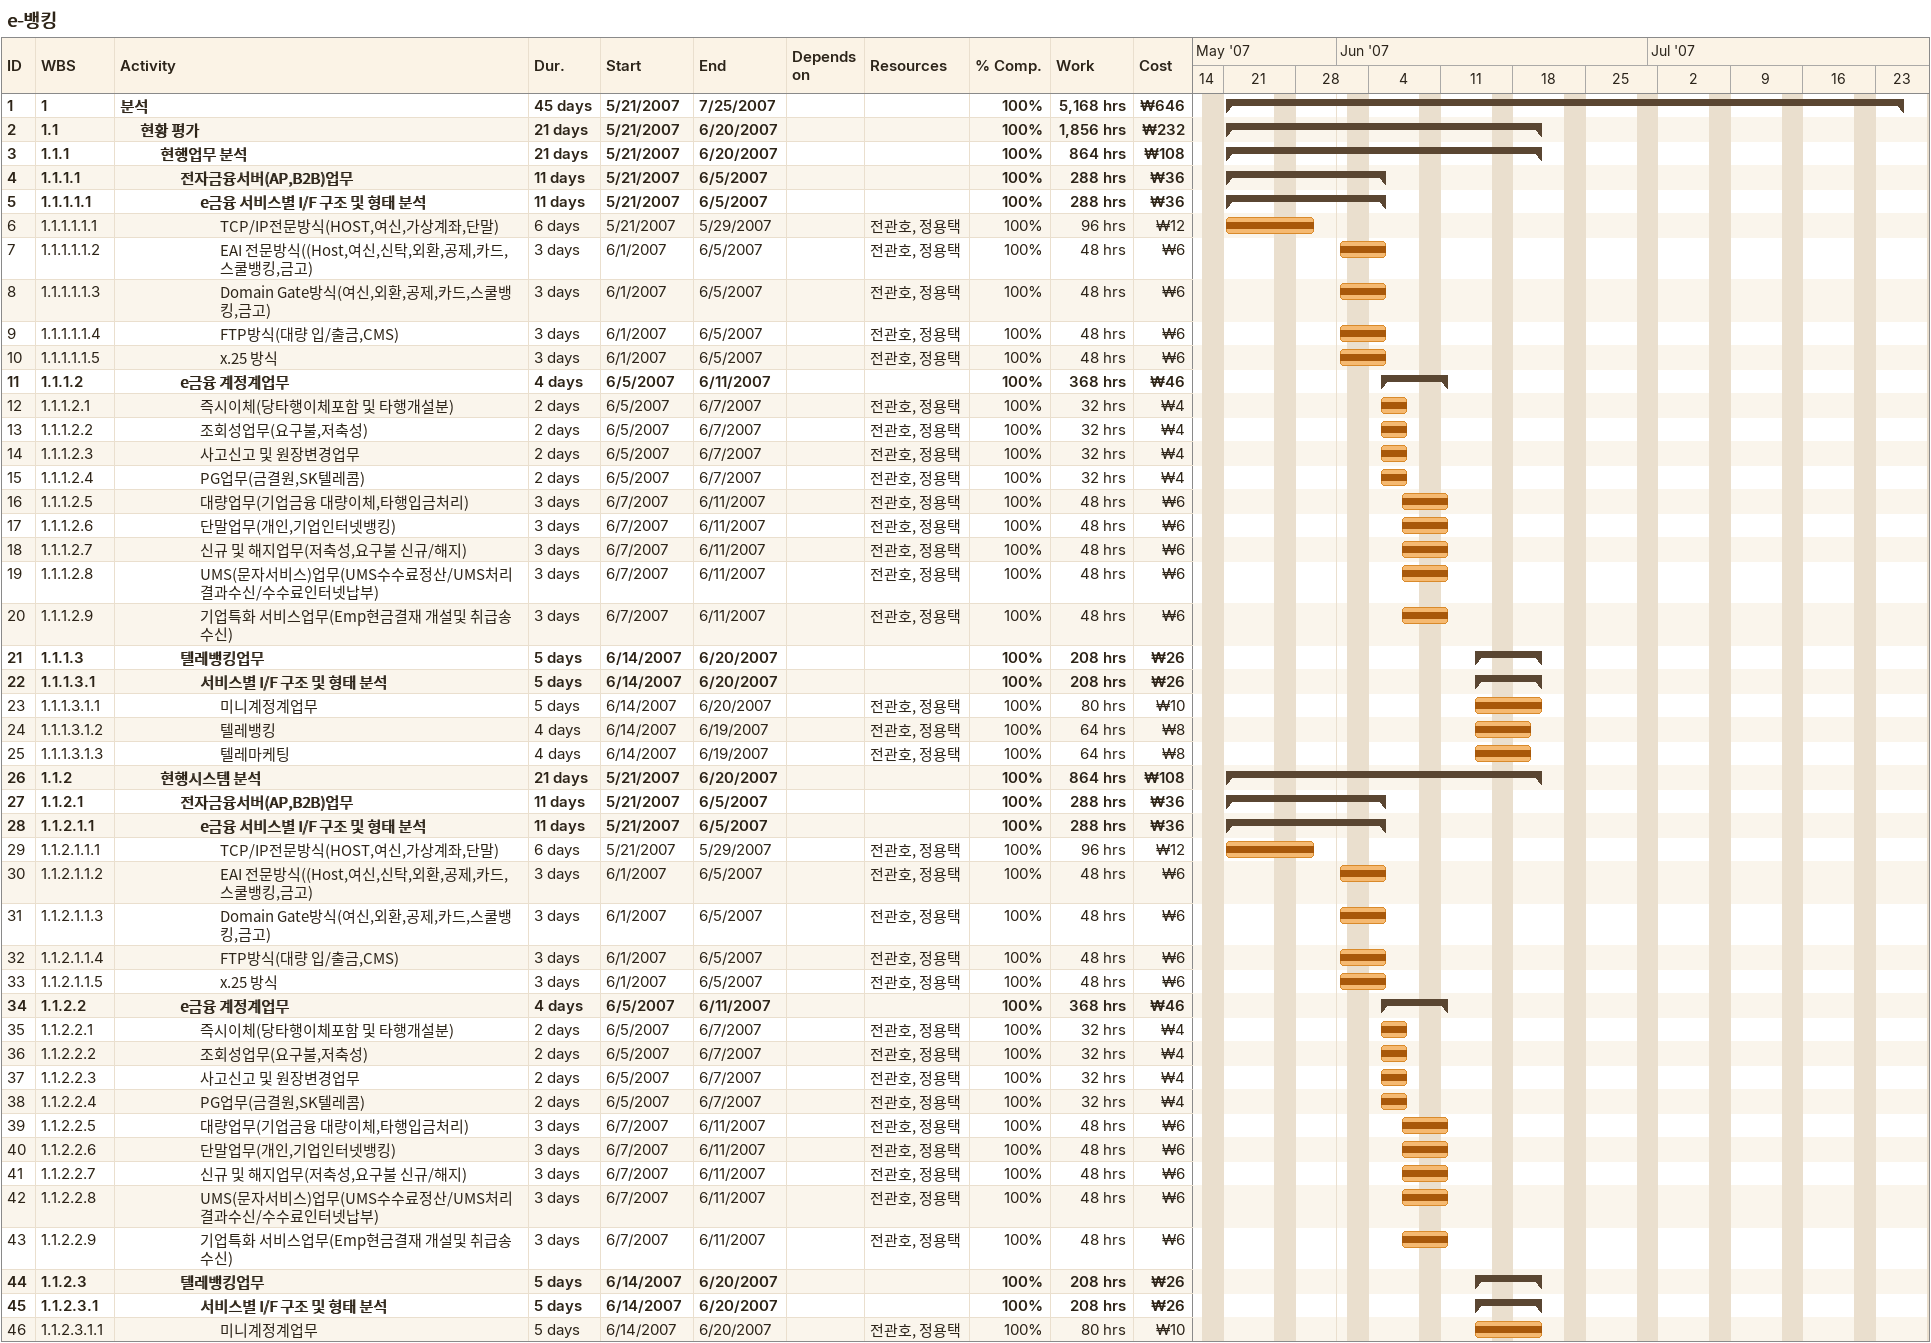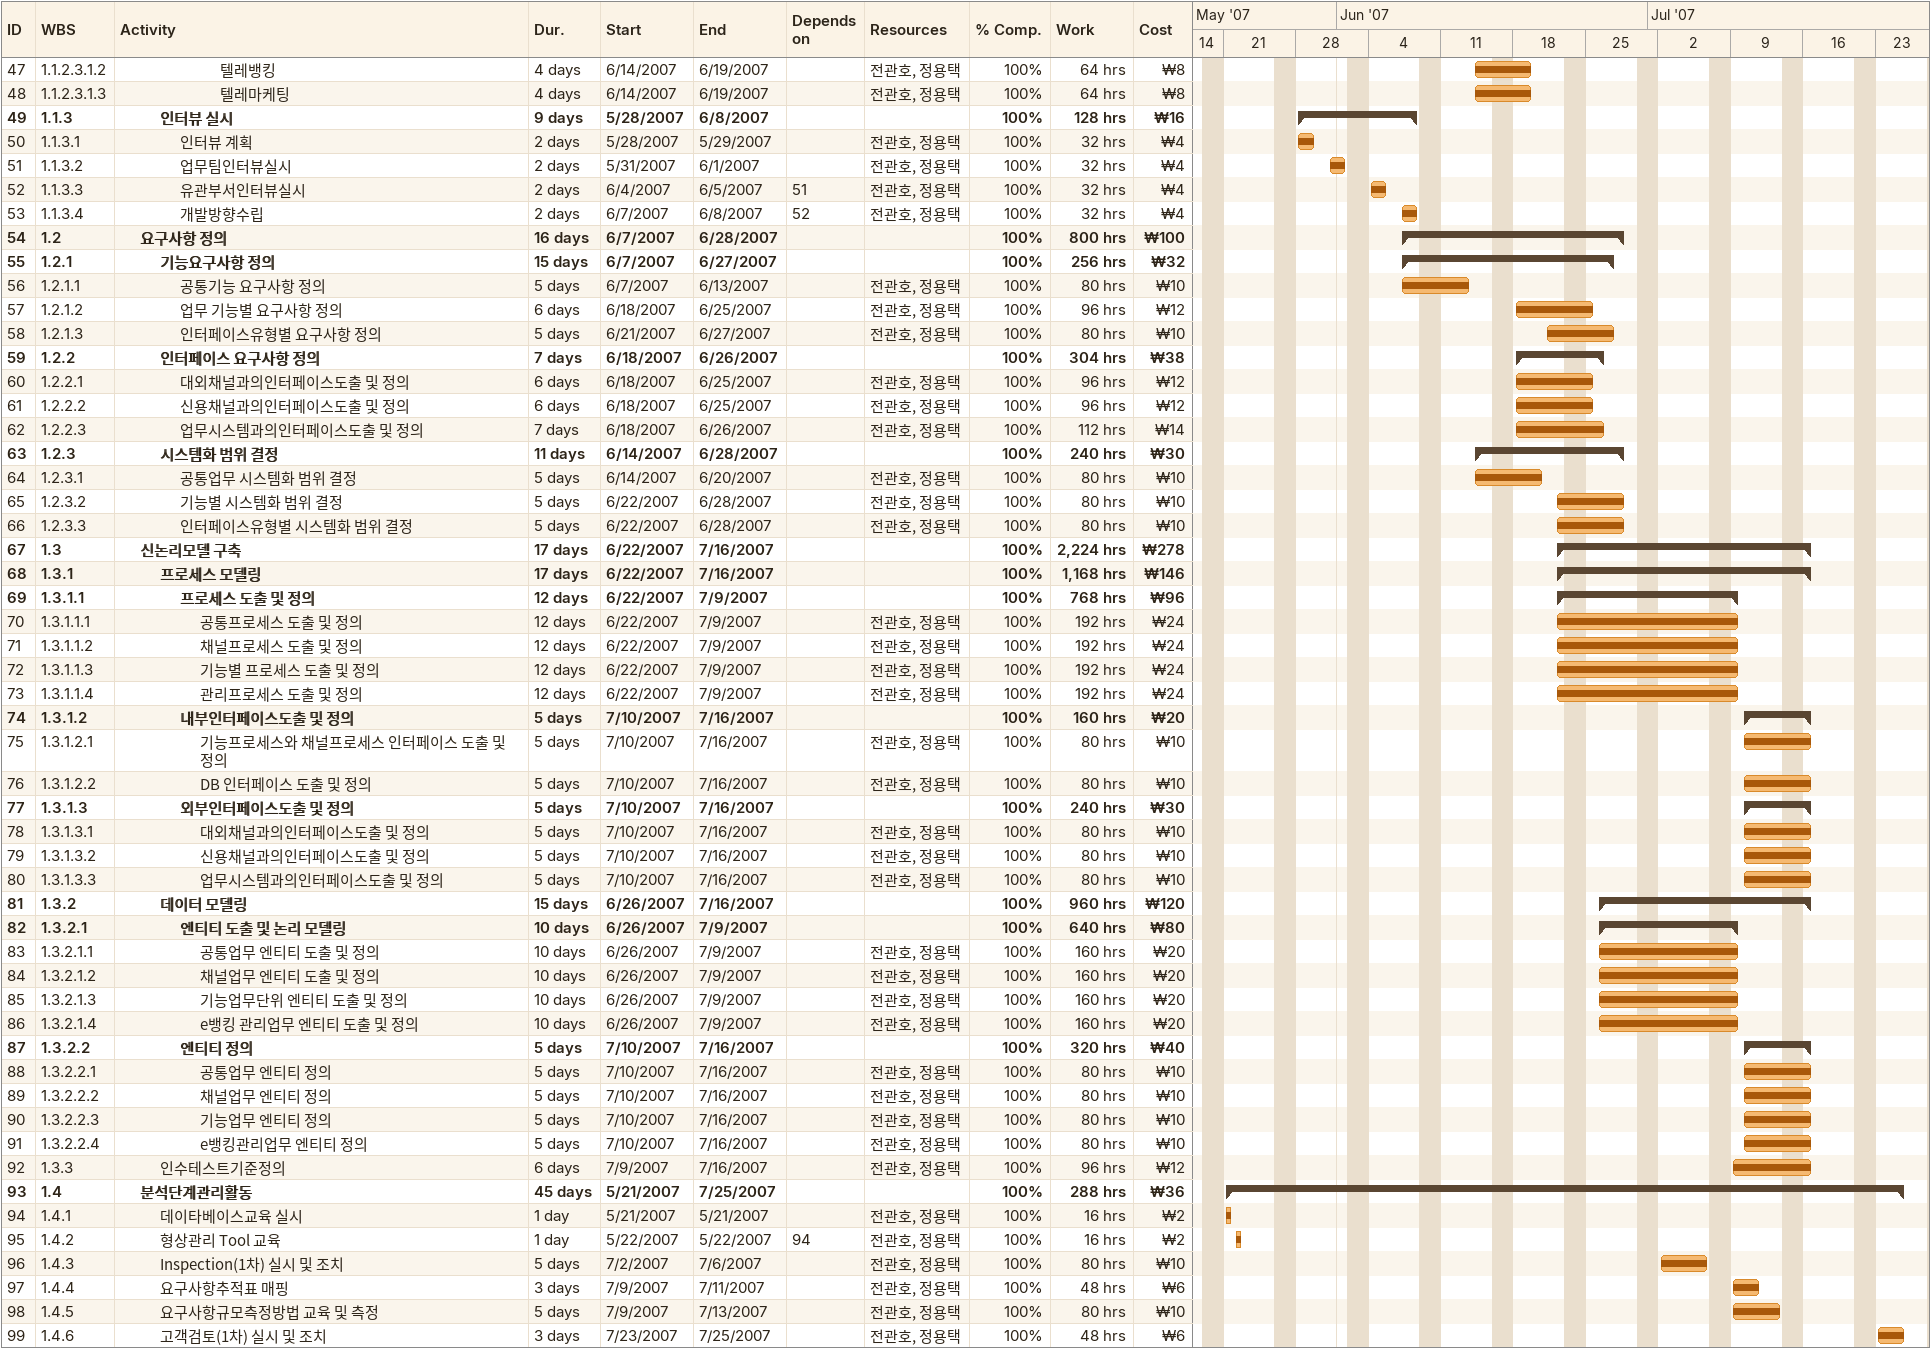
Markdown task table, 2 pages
e-뱅킹

| ID | WBS | Task | Duration | Start | Finish | Predecessors | Resources | % complete | Work (h) | Cost (₩) |
|---|---|---|---|---|---|---|---|---|---|---|
| 1 | 1 | **분석** | 45d | 2007-05-21 | 2007-07-25 |  |  | 100 | 5168 | 646 |
| 2 | 1.1 | **현황 평가** | 21d | 2007-05-21 | 2007-06-20 |  |  | 100 | 1856 | 232 |
| 3 | 1.1.1 | **현행업무 분석** | 21d | 2007-05-21 | 2007-06-20 |  |  | 100 | 864 | 108 |
| 4 | 1.1.1.1 | **전자금융서버(AP,B2B)업무** | 11d | 2007-05-21 | 2007-06-05 |  |  | 100 | 288 | 36 |
| 5 | 1.1.1.1.1 | **e금융 서비스별 I/F 구조 및 형태 분석** | 11d | 2007-05-21 | 2007-06-05 |  |  | 100 | 288 | 36 |
| 6 | 1.1.1.1.1.1 | TCP/IP전문방식(HOST,여신,가상계좌,단말) | 6d | 2007-05-21 | 2007-05-29 |  | 전관호, 정용택 | 100 | 96 | 12 |
| 7 | 1.1.1.1.1.2 | EAI 전문방식((Host,여신,신탁,외환,공제,카드,스쿨뱅킹,금고) | 3d | 2007-06-01 | 2007-06-05 |  | 전관호, 정용택 | 100 | 48 | 6 |
| 8 | 1.1.1.1.1.3 | Domain Gate방식(여신,외환,공제,카드,스쿨뱅킹,금고) | 3d | 2007-06-01 | 2007-06-05 |  | 전관호, 정용택 | 100 | 48 | 6 |
| 9 | 1.1.1.1.1.4 | FTP방식(대량 입/출금,CMS) | 3d | 2007-06-01 | 2007-06-05 |  | 전관호, 정용택 | 100 | 48 | 6 |
| 10 | 1.1.1.1.1.5 | x.25 방식 | 3d | 2007-06-01 | 2007-06-05 |  | 전관호, 정용택 | 100 | 48 | 6 |
| 11 | 1.1.1.2 | **e금융 계정계업무** | 4d | 2007-06-05 | 2007-06-11 |  |  | 100 | 368 | 46 |
| 12 | 1.1.1.2.1 | 즉시이체(당타행이체포함 및 타행개설분) | 2d | 2007-06-05 | 2007-06-07 |  | 전관호, 정용택 | 100 | 32 | 4 |
| 13 | 1.1.1.2.2 | 조회성업무(요구불,저축성) | 2d | 2007-06-05 | 2007-06-07 |  | 전관호, 정용택 | 100 | 32 | 4 |
| 14 | 1.1.1.2.3 | 사고신고 및 원장변경업무 | 2d | 2007-06-05 | 2007-06-07 |  | 전관호, 정용택 | 100 | 32 | 4 |
| 15 | 1.1.1.2.4 | PG업무(금결원,SK텔레콤) | 2d | 2007-06-05 | 2007-06-07 |  | 전관호, 정용택 | 100 | 32 | 4 |
| 16 | 1.1.1.2.5 | 대량업무(기업금융 대량이체,타행입금처리) | 3d | 2007-06-07 | 2007-06-11 |  | 전관호, 정용택 | 100 | 48 | 6 |
| 17 | 1.1.1.2.6 | 단말업무(개인,기업인터넷뱅킹) | 3d | 2007-06-07 | 2007-06-11 |  | 전관호, 정용택 | 100 | 48 | 6 |
| 18 | 1.1.1.2.7 | 신규 및 해지업무(저축성,요구불 신규/해지) | 3d | 2007-06-07 | 2007-06-11 |  | 전관호, 정용택 | 100 | 48 | 6 |
| 19 | 1.1.1.2.8 | UMS(문자서비스)업무(UMS수수료정산/UMS처리결과수신/수수료인터넷납부) | 3d | 2007-06-07 | 2007-06-11 |  | 전관호, 정용택 | 100 | 48 | 6 |
| 20 | 1.1.1.2.9 | 기업특화 서비스업무(Emp현금결재 개설및 취급송수신) | 3d | 2007-06-07 | 2007-06-11 |  | 전관호, 정용택 | 100 | 48 | 6 |
| 21 | 1.1.1.3 | **텔레뱅킹업무** | 5d | 2007-06-14 | 2007-06-20 |  |  | 100 | 208 | 26 |
| 22 | 1.1.1.3.1 | **서비스별 I/F 구조 및 형태 분석** | 5d | 2007-06-14 | 2007-06-20 |  |  | 100 | 208 | 26 |
| 23 | 1.1.1.3.1.1 | 미니계정계업무 | 5d | 2007-06-14 | 2007-06-20 |  | 전관호, 정용택 | 100 | 80 | 10 |
| 24 | 1.1.1.3.1.2 | 텔레뱅킹 | 4d | 2007-06-14 | 2007-06-19 |  | 전관호, 정용택 | 100 | 64 | 8 |
| 25 | 1.1.1.3.1.3 | 텔레마케팅 | 4d | 2007-06-14 | 2007-06-19 |  | 전관호, 정용택 | 100 | 64 | 8 |
| 26 | 1.1.2 | **현행시스템 분석** | 21d | 2007-05-21 | 2007-06-20 |  |  | 100 | 864 | 108 |
| 27 | 1.1.2.1 | **전자금융서버(AP,B2B)업무** | 11d | 2007-05-21 | 2007-06-05 |  |  | 100 | 288 | 36 |
| 28 | 1.1.2.1.1 | **e금융 서비스별 I/F 구조 및 형태 분석** | 11d | 2007-05-21 | 2007-06-05 |  |  | 100 | 288 | 36 |
| 29 | 1.1.2.1.1.1 | TCP/IP전문방식(HOST,여신,가상계좌,단말) | 6d | 2007-05-21 | 2007-05-29 |  | 전관호, 정용택 | 100 | 96 | 12 |
| 30 | 1.1.2.1.1.2 | EAI 전문방식((Host,여신,신탁,외환,공제,카드,스쿨뱅킹,금고) | 3d | 2007-06-01 | 2007-06-05 |  | 전관호, 정용택 | 100 | 48 | 6 |
| 31 | 1.1.2.1.1.3 | Domain Gate방식(여신,외환,공제,카드,스쿨뱅킹,금고) | 3d | 2007-06-01 | 2007-06-05 |  | 전관호, 정용택 | 100 | 48 | 6 |
| 32 | 1.1.2.1.1.4 | FTP방식(대량 입/출금,CMS) | 3d | 2007-06-01 | 2007-06-05 |  | 전관호, 정용택 | 100 | 48 | 6 |
| 33 | 1.1.2.1.1.5 | x.25 방식 | 3d | 2007-06-01 | 2007-06-05 |  | 전관호, 정용택 | 100 | 48 | 6 |
| 34 | 1.1.2.2 | **e금융 계정계업무** | 4d | 2007-06-05 | 2007-06-11 |  |  | 100 | 368 | 46 |
| 35 | 1.1.2.2.1 | 즉시이체(당타행이체포함 및 타행개설분) | 2d | 2007-06-05 | 2007-06-07 |  | 전관호, 정용택 | 100 | 32 | 4 |
| 36 | 1.1.2.2.2 | 조회성업무(요구불,저축성) | 2d | 2007-06-05 | 2007-06-07 |  | 전관호, 정용택 | 100 | 32 | 4 |
| 37 | 1.1.2.2.3 | 사고신고 및 원장변경업무 | 2d | 2007-06-05 | 2007-06-07 |  | 전관호, 정용택 | 100 | 32 | 4 |
| 38 | 1.1.2.2.4 | PG업무(금결원,SK텔레콤) | 2d | 2007-06-05 | 2007-06-07 |  | 전관호, 정용택 | 100 | 32 | 4 |
| 39 | 1.1.2.2.5 | 대량업무(기업금융 대량이체,타행입금처리) | 3d | 2007-06-07 | 2007-06-11 |  | 전관호, 정용택 | 100 | 48 | 6 |
| 40 | 1.1.2.2.6 | 단말업무(개인,기업인터넷뱅킹) | 3d | 2007-06-07 | 2007-06-11 |  | 전관호, 정용택 | 100 | 48 | 6 |
| 41 | 1.1.2.2.7 | 신규 및 해지업무(저축성,요구불 신규/해지) | 3d | 2007-06-07 | 2007-06-11 |  | 전관호, 정용택 | 100 | 48 | 6 |
| 42 | 1.1.2.2.8 | UMS(문자서비스)업무(UMS수수료정산/UMS처리결과수신/수수료인터넷납부) | 3d | 2007-06-07 | 2007-06-11 |  | 전관호, 정용택 | 100 | 48 | 6 |
| 43 | 1.1.2.2.9 | 기업특화 서비스업무(Emp현금결재 개설및 취급송수신) | 3d | 2007-06-07 | 2007-06-11 |  | 전관호, 정용택 | 100 | 48 | 6 |
| 44 | 1.1.2.3 | **텔레뱅킹업무** | 5d | 2007-06-14 | 2007-06-20 |  |  | 100 | 208 | 26 |
| 45 | 1.1.2.3.1 | **서비스별 I/F 구조 및 형태 분석** | 5d | 2007-06-14 | 2007-06-20 |  |  | 100 | 208 | 26 |
| 46 | 1.1.2.3.1.1 | 미니계정계업무 | 5d | 2007-06-14 | 2007-06-20 |  | 전관호, 정용택 | 100 | 80 | 10 |
| 47 | 1.1.2.3.1.2 | 텔레뱅킹 | 4d | 2007-06-14 | 2007-06-19 |  | 전관호, 정용택 | 100 | 64 | 8 |
| 48 | 1.1.2.3.1.3 | 텔레마케팅 | 4d | 2007-06-14 | 2007-06-19 |  | 전관호, 정용택 | 100 | 64 | 8 |
| 49 | 1.1.3 | **인터뷰 실시** | 9d | 2007-05-28 | 2007-06-08 |  |  | 100 | 128 | 16 |
| 50 | 1.1.3.1 | 인터뷰 계획 | 2d | 2007-05-28 | 2007-05-29 |  | 전관호, 정용택 | 100 | 32 | 4 |
| 51 | 1.1.3.2 | 업무팀인터뷰실시 | 2d | 2007-05-31 | 2007-06-01 |  | 전관호, 정용택 | 100 | 32 | 4 |
| 52 | 1.1.3.3 | 유관부서인터뷰실시 | 2d | 2007-06-04 | 2007-06-05 | 51 | 전관호, 정용택 | 100 | 32 | 4 |
| 53 | 1.1.3.4 | 개발방향수립 | 2d | 2007-06-07 | 2007-06-08 | 52 | 전관호, 정용택 | 100 | 32 | 4 |
| 54 | 1.2 | **요구사항 정의** | 16d | 2007-06-07 | 2007-06-28 |  |  | 100 | 800 | 100 |
| 55 | 1.2.1 | **기능요구사항 정의** | 15d | 2007-06-07 | 2007-06-27 |  |  | 100 | 256 | 32 |
| 56 | 1.2.1.1 | 공통기능 요구사항 정의 | 5d | 2007-06-07 | 2007-06-13 |  | 전관호, 정용택 | 100 | 80 | 10 |
| 57 | 1.2.1.2 | 업무 기능별 요구사항 정의 | 6d | 2007-06-18 | 2007-06-25 |  | 전관호, 정용택 | 100 | 96 | 12 |
| 58 | 1.2.1.3 | 인터페이스유형별 요구사항 정의 | 5d | 2007-06-21 | 2007-06-27 |  | 전관호, 정용택 | 100 | 80 | 10 |
| 59 | 1.2.2 | **인터페이스 요구사항 정의** | 7d | 2007-06-18 | 2007-06-26 |  |  | 100 | 304 | 38 |
| 60 | 1.2.2.1 | 대외채널과의인터페이스도출 및 정의 | 6d | 2007-06-18 | 2007-06-25 |  | 전관호, 정용택 | 100 | 96 | 12 |
| 61 | 1.2.2.2 | 신용채널과의인터페이스도출 및 정의 | 6d | 2007-06-18 | 2007-06-25 |  | 전관호, 정용택 | 100 | 96 | 12 |
| 62 | 1.2.2.3 | 업무시스템과의인터페이스도출 및 정의 | 7d | 2007-06-18 | 2007-06-26 |  | 전관호, 정용택 | 100 | 112 | 14 |
| 63 | 1.2.3 | **시스템화 범위 결정** | 11d | 2007-06-14 | 2007-06-28 |  |  | 100 | 240 | 30 |
| 64 | 1.2.3.1 | 공통업무 시스템화 범위 결정 | 5d | 2007-06-14 | 2007-06-20 |  | 전관호, 정용택 | 100 | 80 | 10 |
| 65 | 1.2.3.2 | 기능별 시스템화 범위 결정 | 5d | 2007-06-22 | 2007-06-28 |  | 전관호, 정용택 | 100 | 80 | 10 |
| 66 | 1.2.3.3 | 인터페이스유형별 시스템화 범위 결정 | 5d | 2007-06-22 | 2007-06-28 |  | 전관호, 정용택 | 100 | 80 | 10 |
| 67 | 1.3 | **신논리모델 구축** | 17d | 2007-06-22 | 2007-07-16 |  |  | 100 | 2224 | 278 |
| 68 | 1.3.1 | **프로세스 모델링** | 17d | 2007-06-22 | 2007-07-16 |  |  | 100 | 1168 | 146 |
| 69 | 1.3.1.1 | **프로세스 도출 및 정의** | 12d | 2007-06-22 | 2007-07-09 |  |  | 100 | 768 | 96 |
| 70 | 1.3.1.1.1 | 공통프로세스 도출 및 정의 | 12d | 2007-06-22 | 2007-07-09 |  | 전관호, 정용택 | 100 | 192 | 24 |
| 71 | 1.3.1.1.2 | 채널프로세스 도출 및 정의 | 12d | 2007-06-22 | 2007-07-09 |  | 전관호, 정용택 | 100 | 192 | 24 |
| 72 | 1.3.1.1.3 | 기능별 프로세스 도출 및 정의 | 12d | 2007-06-22 | 2007-07-09 |  | 전관호, 정용택 | 100 | 192 | 24 |
| 73 | 1.3.1.1.4 | 관리프로세스 도출 및 정의 | 12d | 2007-06-22 | 2007-07-09 |  | 전관호, 정용택 | 100 | 192 | 24 |
| 74 | 1.3.1.2 | **내부인터페이스도출 및 정의** | 5d | 2007-07-10 | 2007-07-16 |  |  | 100 | 160 | 20 |
| 75 | 1.3.1.2.1 | 기능프로세스와 채널프로세스 인터페이스 도출 및 정의 | 5d | 2007-07-10 | 2007-07-16 |  | 전관호, 정용택 | 100 | 80 | 10 |
| 76 | 1.3.1.2.2 | DB 인터페이스 도출 및 정의 | 5d | 2007-07-10 | 2007-07-16 |  | 전관호, 정용택 | 100 | 80 | 10 |
| 77 | 1.3.1.3 | **외부인터페이스도출 및 정의** | 5d | 2007-07-10 | 2007-07-16 |  |  | 100 | 240 | 30 |
| 78 | 1.3.1.3.1 | 대외채널과의인터페이스도출 및 정의 | 5d | 2007-07-10 | 2007-07-16 |  | 전관호, 정용택 | 100 | 80 | 10 |
| 79 | 1.3.1.3.2 | 신용채널과의인터페이스도출 및 정의 | 5d | 2007-07-10 | 2007-07-16 |  | 전관호, 정용택 | 100 | 80 | 10 |
| 80 | 1.3.1.3.3 | 업무시스템과의인터페이스도출 및 정의 | 5d | 2007-07-10 | 2007-07-16 |  | 전관호, 정용택 | 100 | 80 | 10 |
| 81 | 1.3.2 | **데이터 모델링** | 15d | 2007-06-26 | 2007-07-16 |  |  | 100 | 960 | 120 |
| 82 | 1.3.2.1 | **엔티티 도출 및 논리 모델링** | 10d | 2007-06-26 | 2007-07-09 |  |  | 100 | 640 | 80 |
| 83 | 1.3.2.1.1 | 공통업무 엔티티 도출 및 정의 | 10d | 2007-06-26 | 2007-07-09 |  | 전관호, 정용택 | 100 | 160 | 20 |
| 84 | 1.3.2.1.2 | 채널업무 엔티티 도출 및 정의 | 10d | 2007-06-26 | 2007-07-09 |  | 전관호, 정용택 | 100 | 160 | 20 |
| 85 | 1.3.2.1.3 | 기능업무단위 엔티티 도출 및 정의 | 10d | 2007-06-26 | 2007-07-09 |  | 전관호, 정용택 | 100 | 160 | 20 |
| 86 | 1.3.2.1.4 | e뱅킹 관리업무 엔티티 도출 및 정의 | 10d | 2007-06-26 | 2007-07-09 |  | 전관호, 정용택 | 100 | 160 | 20 |
| 87 | 1.3.2.2 | **엔티티 정의** | 5d | 2007-07-10 | 2007-07-16 |  |  | 100 | 320 | 40 |
| 88 | 1.3.2.2.1 | 공통업무 엔티티 정의 | 5d | 2007-07-10 | 2007-07-16 |  | 전관호, 정용택 | 100 | 80 | 10 |
| 89 | 1.3.2.2.2 | 채널업무 엔티티 정의 | 5d | 2007-07-10 | 2007-07-16 |  | 전관호, 정용택 | 100 | 80 | 10 |
| 90 | 1.3.2.2.3 | 기능업무 엔티티 정의 | 5d | 2007-07-10 | 2007-07-16 |  | 전관호, 정용택 | 100 | 80 | 10 |
| 91 | 1.3.2.2.4 | e뱅킹관리업무 엔티티 정의 | 5d | 2007-07-10 | 2007-07-16 |  | 전관호, 정용택 | 100 | 80 | 10 |
| 92 | 1.3.3 | 인수테스트기준정의 | 6d | 2007-07-09 | 2007-07-16 |  | 전관호, 정용택 | 100 | 96 | 12 |
| 93 | 1.4 | **분석단계관리활동** | 45d | 2007-05-21 | 2007-07-25 |  |  | 100 | 288 | 36 |
| 94 | 1.4.1 | 데이타베이스교육 실시 | 1d | 2007-05-21 | 2007-05-21 |  | 전관호, 정용택 | 100 | 16 | 2 |
| 95 | 1.4.2 | 형상관리 Tool 교육 | 1d | 2007-05-22 | 2007-05-22 | 94 | 전관호, 정용택 | 100 | 16 | 2 |
| 96 | 1.4.3 | Inspection(1차) 실시 및 조치 | 5d | 2007-07-02 | 2007-07-06 |  | 전관호, 정용택 | 100 | 80 | 10 |
| 97 | 1.4.4 | 요구사항추적표 매핑 | 3d | 2007-07-09 | 2007-07-11 |  | 전관호, 정용택 | 100 | 48 | 6 |
| 98 | 1.4.5 | 요구사항규모측정방법 교육 및 측정 | 5d | 2007-07-09 | 2007-07-13 |  | 전관호, 정용택 | 100 | 80 | 10 |
| 99 | 1.4.6 | 고객검토(1차) 실시 및 조치 | 3d | 2007-07-23 | 2007-07-25 |  | 전관호, 정용택 | 100 | 48 | 6 |
